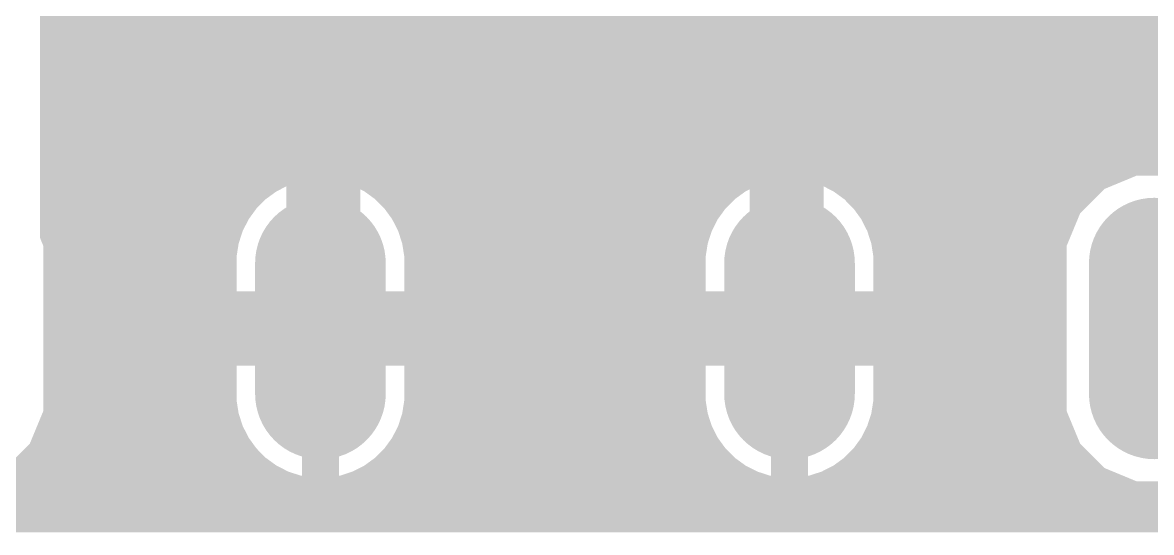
# Model space of a CAD drawing. Extents: x 1 to 53.3, y 1 to 25.6.
# Drawn here: x 13.66 to 29.13, y 1.02 to 8 of the extents above; entities that cross this region are included whole.
import ezdxf

# ---------------------------------------------------------------- set-up
doc = ezdxf.new("R2010")
doc.units = 0
doc.layers.add('16', color=174, linetype='CONTINUOUS')
doc.layers.add('17', color=94, linetype='CONTINUOUS')

# ---------------------------------------------------------------- blocks, each defined once
blk = doc.blocks.new('LONGP100')
at = {"const_width": 1}
blk.add_lwpolyline([(-0.5, 0), (0.5, 0)], dxfattribs=at)
at = {"const_width": 0.5}
for points in [[(-0.5, 0.25, 1), (-0.5, -0.25)], [(0.5, -0.25, 1), (0.5, 0.25)]]:
    blk.add_lwpolyline(points, format="xyb", dxfattribs=at)

msp = doc.modelspace()

# ---------------------------------------------------------------- linework, layer by layer
at = {"layer": '16'}
for points, const_width in [([(14.0208, 5.0812), (14.0208, 10.4227)], 0.254), ([(17.78, 3.81), (17.78, 10.16)], 1.016), ([(14.0208, 8.128), (31.5407, 8.128)], 0.254), ([(14.0208, 7.874), (31.8582, 7.874)], 0.254), ([(14.0208, 7.62), (32.1757, 7.62)], 0.254), ([(14.0208, 7.366), (32.4932, 7.366)], 0.254), ([(14.0208, 7.112), (32.8107, 7.112)], 0.254), ([(14.0208, 6.858), (33.1282, 6.858)], 0.254), ([(24.13, 3.81), (24.13, 6.35)], 1.016), ([(14.0208, 6.604), (33.4381, 6.604)], 0.254), ([(14.0208, 6.35), (33.9046, 6.35)], 0.254), ([(14.0208, 6.096), (39.3192, 6.096)], 0.254), ([(17.4411, 5.9503), (17.2501, 5.8882)], 0.254), ([(17.613, 5.9775), (17.4411, 5.9503)], 0.254), ([(17.613, 3.937), (17.613, 5.9775)], 0.254), ([(18.0389, 5.9503), (17.867, 5.9775)], 0.254), ([(17.867, 5.9775), (17.867, 3.937)], 0.254), ([(18.2299, 5.8882), (18.0389, 5.9503)], 0.254), ([(23.8711, 5.9503), (23.6801, 5.8882)], 0.254), ([(24.043, 5.9775), (23.8711, 5.9503)], 0.254), ([(24.043, 3.937), (24.043, 5.9775)], 0.254), ([(24.4689, 5.9503), (24.297, 5.9775)], 0.254), ([(24.297, 5.9775), (24.297, 3.937)], 0.254), ([(24.6599, 5.8882), (24.4689, 5.9503)], 0.254), ([(28.906, 6.0325), (28.4182, 5.8304)], 0.254), ([(29.434, 6.0325), (28.906, 6.0325)], 0.254), ([(14.0208, 5.842), (17.1594, 5.842)], 0.254), ([(17.071, 5.797), (16.9085, 5.6789)], 0.254), ([(17.2501, 5.8882), (17.071, 5.797)], 0.254), ([(17.613, 5.842), (17.867, 5.842)], 0.254), ([(18.409, 5.797), (18.2299, 5.8882)], 0.254), ([(18.3206, 5.842), (23.5894, 5.842)], 0.254), ([(18.5715, 5.6789), (18.409, 5.797)], 0.254), ([(23.501, 5.797), (23.3385, 5.6789)], 0.254), ([(23.6801, 5.8882), (23.501, 5.797)], 0.254), ([(24.043, 5.842), (24.297, 5.842)], 0.254), ([(24.839, 5.797), (24.6599, 5.8882)], 0.254), ([(24.7506, 5.842), (28.4461, 5.842)], 0.254), ([(25.0015, 5.6789), (24.839, 5.797)], 0.254), ([(28.4182, 5.8304), (28.0449, 5.4571)], 0.254), ([(16.9085, 5.6789), (16.7665, 5.5368)], 0.254), ([(18.7135, 5.5368), (18.5715, 5.6789)], 0.254), ([(23.3385, 5.6789), (23.1965, 5.5368)], 0.254), ([(25.1435, 5.5368), (25.0015, 5.6789)], 0.254), ([(14.0208, 5.588), (16.8176, 5.588)], 0.254), ([(16.7665, 5.5368), (16.6484, 5.3743)], 0.254), ([(17.613, 5.588), (17.867, 5.588)], 0.254), ([(18.6624, 5.588), (23.2476, 5.588)], 0.254), ([(18.8316, 5.3743), (18.7135, 5.5368)], 0.254), ([(23.1965, 5.5368), (23.0784, 5.3743)], 0.254), ([(24.043, 5.588), (24.297, 5.588)], 0.254), ([(25.0924, 5.588), (28.1758, 5.588)], 0.254), ([(25.2616, 5.3743), (25.1435, 5.5368)], 0.254), ([(28.0449, 5.4571), (27.8429, 4.9693)], 0.254), ([(14.0208, 5.334), (16.6278, 5.334)], 0.254), ([(16.6484, 5.3743), (16.5572, 5.1953)], 0.254), ([(17.613, 5.334), (17.867, 5.334)], 0.254), ([(18.9228, 5.1953), (18.8316, 5.3743)], 0.254), ([(18.8522, 5.334), (23.0578, 5.334)], 0.254), ([(23.0784, 5.3743), (22.9872, 5.1953)], 0.254), ([(24.043, 5.334), (24.297, 5.334)], 0.254), ([(25.3528, 5.1953), (25.2616, 5.3743)], 0.254), ([(25.2822, 5.334), (27.9939, 5.334)], 0.254), ([(16.5572, 5.1953), (16.4951, 5.0042)], 0.254), ([(18.9849, 5.0042), (18.9228, 5.1953)], 0.254), ([(22.9872, 5.1953), (22.9251, 5.0042)], 0.254), ([(25.4149, 5.0042), (25.3528, 5.1953)], 0.254), ([(14.0671, 4.9693), (14.0208, 5.0812)], 0.254), ([(14.0213, 5.08), (16.5197, 5.08)], 0.254), ([(16.4951, 5.0042), (16.4637, 4.8058)], 0.254), ([(17.613, 5.08), (17.867, 5.08)], 0.254), ([(18.9603, 5.08), (22.9497, 5.08)], 0.254), ([(19.0163, 4.8058), (18.9849, 5.0042)], 0.254), ([(22.9251, 5.0042), (22.8937, 4.8058)], 0.254), ([(24.043, 5.08), (24.297, 5.08)], 0.254), ([(25.3903, 5.08), (27.8887, 5.08)], 0.254), ([(25.4463, 4.8058), (25.4149, 5.0042)], 0.254), ([(14.0671, 2.6507), (14.0671, 4.9693)], 0.254), ([(14.0671, 4.826), (16.4669, 4.826)], 0.254), ([(17.613, 4.826), (17.867, 4.826)], 0.254), ([(19.0131, 4.826), (22.8969, 4.826)], 0.254), ([(24.043, 4.826), (24.297, 4.826)], 0.254), ([(25.4432, 4.826), (27.8429, 4.826)], 0.254), ([(27.8429, 4.9693), (27.8429, 2.6507)], 0.254), ([(16.4637, 4.8058), (16.4637, 3.937)], 0.254), ([(19.0163, 3.937), (19.0163, 4.8058)], 0.254), ([(22.8937, 4.8058), (22.8937, 3.937)], 0.254), ([(25.4463, 3.937), (25.4463, 4.8058)], 0.254), ([(14.0671, 4.572), (16.4637, 4.572)], 0.254), ([(17.613, 4.572), (17.867, 4.572)], 0.254), ([(19.0163, 4.572), (22.8937, 4.572)], 0.254), ([(24.043, 4.572), (24.297, 4.572)], 0.254), ([(25.4463, 4.572), (27.8429, 4.572)], 0.254), ([(35.6, 3.81), (29.17, 3.81)], 1.778), ([(14.0671, 4.318), (16.4637, 4.318)], 0.254), ([(17.613, 4.318), (17.867, 4.318)], 0.254), ([(19.0163, 4.318), (22.8937, 4.318)], 0.254), ([(24.043, 4.318), (24.297, 4.318)], 0.254), ([(25.4463, 4.318), (27.8429, 4.318)], 0.254), ([(14.0671, 4.064), (16.4637, 4.064)], 0.254), ([(17.78, 3.81), (16.51, 3.81)], 1.016), ([(17.78, 3.81), (24.13, 3.81)], 1.016), ([(17.78, 3.81), (17.78, 2.54)], 1.016), ([(17.613, 4.064), (17.867, 4.064)], 0.254), ([(19.0163, 4.064), (22.8937, 4.064)], 0.254), ([(25.4, 3.81), (24.13, 3.81)], 1.016), ([(24.13, 3.81), (24.13, 2.54)], 1.016), ([(24.043, 4.064), (24.297, 4.064)], 0.254), ([(25.4463, 4.064), (27.8429, 4.064)], 0.254), ([(16.4637, 3.937), (17.613, 3.937)], 0.254), ([(17.867, 3.937), (17.613, 3.937)], 0.254), ([(17.613, 3.937), (17.613, 3.683)], 0.254), ([(17.867, 3.683), (17.867, 3.937)], 0.254), ([(17.867, 3.937), (19.0163, 3.937)], 0.254), ([(22.8937, 3.937), (24.043, 3.937)], 0.254), ([(24.297, 3.937), (24.043, 3.937)], 0.254), ([(24.043, 3.937), (24.043, 3.683)], 0.254), ([(24.297, 3.683), (24.297, 3.937)], 0.254), ([(24.297, 3.937), (25.4463, 3.937)], 0.254), ([(14.0671, 3.81), (17.613, 3.81)], 0.254), ([(17.867, 3.81), (24.043, 3.81)], 0.254), ([(24.297, 3.81), (27.8429, 3.81)], 0.254), ([(17.613, 3.683), (16.4637, 3.683)], 0.254), ([(16.4637, 3.683), (16.4637, 2.8142)], 0.254), ([(17.613, 1.6425), (17.613, 3.683)], 0.254), ([(17.613, 3.683), (17.867, 3.683)], 0.254), ([(17.867, 3.683), (17.867, 1.6425)], 0.254), ([(19.0163, 3.683), (17.867, 3.683)], 0.254), ([(19.0163, 2.8142), (19.0163, 3.683)], 0.254), ([(24.043, 3.683), (22.8937, 3.683)], 0.254), ([(22.8937, 3.683), (22.8937, 2.8142)], 0.254), ([(24.043, 1.6425), (24.043, 3.683)], 0.254), ([(24.043, 3.683), (24.297, 3.683)], 0.254), ([(24.297, 3.683), (24.297, 1.6425)], 0.254), ([(25.4463, 3.683), (24.297, 3.683)], 0.254), ([(25.4463, 2.8142), (25.4463, 3.683)], 0.254), ([(14.0671, 3.556), (16.4637, 3.556)], 0.254), ([(17.613, 3.556), (17.867, 3.556)], 0.254), ([(19.0163, 3.556), (22.8937, 3.556)], 0.254), ([(24.043, 3.556), (24.297, 3.556)], 0.254), ([(25.4463, 3.556), (27.8429, 3.556)], 0.254), ([(14.0671, 3.302), (16.4637, 3.302)], 0.254), ([(17.613, 3.302), (17.867, 3.302)], 0.254), ([(19.0163, 3.302), (22.8937, 3.302)], 0.254), ([(24.043, 3.302), (24.297, 3.302)], 0.254), ([(25.4463, 3.302), (27.8429, 3.302)], 0.254), ([(14.0671, 3.048), (16.4637, 3.048)], 0.254), ([(17.613, 3.048), (17.867, 3.048)], 0.254), ([(19.0163, 3.048), (22.8937, 3.048)], 0.254), ([(24.043, 3.048), (24.297, 3.048)], 0.254), ([(25.4463, 3.048), (27.8429, 3.048)], 0.254), ([(16.4637, 2.8142), (16.4951, 2.6158)], 0.254), ([(18.9849, 2.6158), (19.0163, 2.8142)], 0.254), ([(22.8937, 2.8142), (22.9251, 2.6158)], 0.254), ([(25.4149, 2.6158), (25.4463, 2.8142)], 0.254), ([(14.0671, 2.794), (16.4668, 2.794)], 0.254), ([(17.613, 2.794), (17.867, 2.794)], 0.254), ([(19.0131, 2.794), (22.8968, 2.794)], 0.254), ([(24.043, 2.794), (24.297, 2.794)], 0.254), ([(25.4431, 2.794), (27.8429, 2.794)], 0.254), ([(13.8651, 2.1629), (14.0671, 2.6507)], 0.254), ([(14.0213, 2.54), (16.5197, 2.54)], 0.254), ([(16.4951, 2.6158), (16.5572, 2.4247)], 0.254), ([(17.613, 2.54), (17.867, 2.54)], 0.254), ([(18.9228, 2.4247), (18.9849, 2.6158)], 0.254), ([(18.9603, 2.54), (22.9497, 2.54)], 0.254), ([(22.9251, 2.6158), (22.9872, 2.4247)], 0.254), ([(24.043, 2.54), (24.297, 2.54)], 0.254), ([(25.3528, 2.4247), (25.4149, 2.6158)], 0.254), ([(25.3903, 2.54), (27.8887, 2.54)], 0.254), ([(27.8429, 2.6507), (28.0449, 2.1629)], 0.254), ([(16.5572, 2.4247), (16.6484, 2.2457)], 0.254), ([(18.8316, 2.2457), (18.9228, 2.4247)], 0.254), ([(22.9872, 2.4247), (23.0784, 2.2457)], 0.254), ([(25.2616, 2.2457), (25.3528, 2.4247)], 0.254), ([(13.9161, 2.286), (16.6278, 2.286)], 0.254), ([(16.6484, 2.2457), (16.7665, 2.0832)], 0.254), ([(17.613, 2.286), (17.867, 2.286)], 0.254), ([(18.7135, 2.0832), (18.8316, 2.2457)], 0.254), ([(18.8522, 2.286), (23.0578, 2.286)], 0.254), ([(23.0784, 2.2457), (23.1965, 2.0832)], 0.254), ([(24.043, 2.286), (24.297, 2.286)], 0.254), ([(25.1435, 2.0832), (25.2616, 2.2457)], 0.254), ([(25.2822, 2.286), (27.9939, 2.286)], 0.254), ([(13.4918, 1.7895), (13.8651, 2.1629)], 0.254), ([(16.7665, 2.0832), (16.9085, 1.9411)], 0.254), ([(18.5715, 1.9411), (18.7135, 2.0832)], 0.254), ([(23.1965, 2.0832), (23.3385, 1.9411)], 0.254), ([(25.0015, 1.9411), (25.1435, 2.0832)], 0.254), ([(28.0449, 2.1629), (28.4182, 1.7895)], 0.254), ([(13.7342, 2.032), (16.8176, 2.032)], 0.254), ([(16.9085, 1.9411), (17.071, 1.823)], 0.254), ([(17.613, 2.032), (17.867, 2.032)], 0.254), ([(18.409, 1.823), (18.5715, 1.9411)], 0.254), ([(18.6624, 2.032), (23.2476, 2.032)], 0.254), ([(23.3385, 1.9411), (23.501, 1.823)], 0.254), ([(24.043, 2.032), (24.297, 2.032)], 0.254), ([(24.839, 1.823), (25.0015, 1.9411)], 0.254), ([(25.0924, 2.032), (28.1758, 2.032)], 0.254), ([(13.4639, 1.778), (17.1594, 1.778)], 0.254), ([(17.071, 1.823), (17.2501, 1.7318)], 0.254), ([(17.2501, 1.7318), (17.4411, 1.6697)], 0.254), ([(17.613, 1.778), (17.867, 1.778)], 0.254), ([(18.0389, 1.6697), (18.2299, 1.7318)], 0.254), ([(18.2299, 1.7318), (18.409, 1.823)], 0.254), ([(18.3206, 1.778), (23.5894, 1.778)], 0.254), ([(23.501, 1.823), (23.6801, 1.7318)], 0.254), ([(23.6801, 1.7318), (23.8711, 1.6697)], 0.254), ([(24.043, 1.778), (24.297, 1.778)], 0.254), ([(24.4689, 1.6697), (24.6599, 1.7318)], 0.254), ([(24.6599, 1.7318), (24.839, 1.823)], 0.254), ([(24.7506, 1.778), (28.4461, 1.778)], 0.254), ([(28.4182, 1.7895), (28.906, 1.5875)], 0.254), ([(17.4411, 1.6697), (17.613, 1.6425)], 0.254), ([(17.867, 1.6425), (18.0389, 1.6697)], 0.254), ([(23.8711, 1.6697), (24.043, 1.6425)], 0.254), ([(24.297, 1.6425), (24.4689, 1.6697)], 0.254), ([(28.906, 1.5875), (29.434, 1.5875)], 0.254), ([(7.7778, 1.524), (46.8322, 1.524)], 0.254), ([(7.3826, 1.27), (47.2274, 1.27)], 0.254), ([(47.4251, 1.143), (7.1849, 1.143)], 0.254)]:
    msp.add_lwpolyline(points, dxfattribs=dict(at, const_width=const_width))
for points, const_width in [([(14.0208, 8.1915, 1), (14.0208, 8.0645)], 0.127), ([(14.0208, 7.9375, 1), (14.0208, 7.8105)], 0.127), ([(14.0208, 7.6835, 1), (14.0208, 7.5565)], 0.127), ([(14.0208, 7.4295, 1), (14.0208, 7.3025)], 0.127), ([(14.0208, 7.1755, 1), (14.0208, 7.0485)], 0.127), ([(14.0208, 6.9215, 1), (14.0208, 6.7945)], 0.127), ([(24.384, 6.35, 1), (23.876, 6.35)], 0.508), ([(14.0208, 6.6675, 1), (14.0208, 6.5405)], 0.127), ([(14.0208, 6.4135, 1), (14.0208, 6.2865)], 0.127), ([(14.0208, 6.1595, 1), (14.0208, 6.0325)], 0.127), ([(17.4312, 6.013, 1), (17.4511, 5.8876)], 0.127), ([(17.4607, 5.8899, 1), (17.4215, 6.0107)], 0.127), ([(17.6765, 5.9775, 1), (17.5495, 5.9775)], 0.127), ([(17.6229, 5.9148, 1), (17.6031, 6.0402)], 0.127), ([(17.8769, 6.0402, 1), (17.8571, 5.9148)], 0.127), ([(17.9305, 5.9775, 1), (17.8035, 5.9775)], 0.127), ([(18.0585, 6.0107, 1), (18.0193, 5.8899)], 0.127), ([(18.0289, 5.8876, 1), (18.0488, 6.013)], 0.127), ([(23.8612, 6.013, 1), (23.8811, 5.8876)], 0.127), ([(23.8907, 5.8899, 1), (23.8515, 6.0107)], 0.127), ([(24.1065, 5.9775, 1), (23.9795, 5.9775)], 0.127), ([(24.0529, 5.9148, 1), (24.0331, 6.0402)], 0.127), ([(24.3069, 6.0402, 1), (24.2871, 5.9148)], 0.127), ([(24.3605, 5.9775, 1), (24.2335, 5.9775)], 0.127), ([(24.4885, 6.0107, 1), (24.4493, 5.8899)], 0.127), ([(24.4589, 5.8876, 1), (24.4788, 6.013)], 0.127), ([(28.906, 6.096, 1), (28.906, 5.969)], 0.127), ([(28.9303, 5.9738, 1), (28.8817, 6.0912)], 0.127), ([(14.0208, 5.9055, 1), (14.0208, 5.7785)], 0.127), ([(17.0422, 5.8536, 1), (17.0999, 5.7404)], 0.127), ([(17.1084, 5.7456, 1), (17.0337, 5.8484)], 0.127), ([(17.1594, 5.7785, 1), (17.1594, 5.9055)], 0.127), ([(17.2304, 5.9486, 1), (17.2697, 5.8278)], 0.127), ([(17.2789, 5.8316, 1), (17.2212, 5.9448)], 0.127), ([(17.613, 5.9055, 1), (17.613, 5.7785)], 0.127), ([(17.867, 5.7785, 1), (17.867, 5.9055)], 0.127), ([(18.2588, 5.9448, 1), (18.2011, 5.8316)], 0.127), ([(18.2103, 5.8278, 1), (18.2496, 5.9486)], 0.127), ([(18.3206, 5.9055, 1), (18.3206, 5.7785)], 0.127), ([(18.4463, 5.8484, 1), (18.3716, 5.7456)], 0.127), ([(18.3801, 5.7404, 1), (18.4378, 5.8536)], 0.127), ([(23.4722, 5.8536, 1), (23.5299, 5.7404)], 0.127), ([(23.5384, 5.7456, 1), (23.4637, 5.8484)], 0.127), ([(23.5894, 5.7785, 1), (23.5894, 5.9055)], 0.127), ([(23.6604, 5.9486, 1), (23.6997, 5.8278)], 0.127), ([(23.7089, 5.8316, 1), (23.6512, 5.9448)], 0.127), ([(24.043, 5.9055, 1), (24.043, 5.7785)], 0.127), ([(24.297, 5.7785, 1), (24.297, 5.9055)], 0.127), ([(24.6888, 5.9448, 1), (24.6311, 5.8316)], 0.127), ([(24.6403, 5.8278, 1), (24.6796, 5.9486)], 0.127), ([(24.7506, 5.9055, 1), (24.7506, 5.7785)], 0.127), ([(24.8763, 5.8484, 1), (24.8016, 5.7456)], 0.127), ([(24.8101, 5.7404, 1), (24.8678, 5.8536)], 0.127), ([(28.3939, 5.8891, 1), (28.4425, 5.7718)], 0.127), ([(28.4631, 5.7855, 1), (28.3733, 5.8754)], 0.127), ([(28.4461, 5.7785, 1), (28.4461, 5.9055)], 0.127), ([(16.8712, 5.7303, 1), (16.9458, 5.6275)], 0.127), ([(16.9534, 5.634, 1), (16.8636, 5.7238)], 0.127), ([(18.6164, 5.7238, 1), (18.5266, 5.634)], 0.127), ([(18.5342, 5.6275, 1), (18.6088, 5.7303)], 0.127), ([(23.3012, 5.7303, 1), (23.3758, 5.6275)], 0.127), ([(23.3834, 5.634, 1), (23.2936, 5.7238)], 0.127), ([(25.0464, 5.7238, 1), (24.9566, 5.634)], 0.127), ([(24.9642, 5.6275, 1), (25.0388, 5.7303)], 0.127), ([(14.0208, 5.6515, 1), (14.0208, 5.5245)], 0.127), ([(16.7216, 5.5817, 1), (16.8114, 5.4919)], 0.127), ([(16.8178, 5.4995, 1), (16.7151, 5.5742)], 0.127), ([(16.8176, 5.5245, 1), (16.8176, 5.6515)], 0.127), ([(17.613, 5.6515, 1), (17.613, 5.5245)], 0.127), ([(17.867, 5.5245, 1), (17.867, 5.6515)], 0.127), ([(18.6624, 5.6515, 1), (18.6624, 5.5245)], 0.127), ([(18.7649, 5.5742, 1), (18.6622, 5.4995)], 0.127), ([(18.6686, 5.4919, 1), (18.7584, 5.5817)], 0.127), ([(23.1516, 5.5817, 1), (23.2414, 5.4919)], 0.127), ([(23.2478, 5.4995, 1), (23.1451, 5.5742)], 0.127), ([(23.2476, 5.5245, 1), (23.2476, 5.6515)], 0.127), ([(24.043, 5.6515, 1), (24.043, 5.5245)], 0.127), ([(24.297, 5.5245, 1), (24.297, 5.6515)], 0.127), ([(25.0924, 5.6515, 1), (25.0924, 5.5245)], 0.127), ([(25.1949, 5.5742, 1), (25.0922, 5.4995)], 0.127), ([(25.0986, 5.4919, 1), (25.1884, 5.5817)], 0.127), ([(28.1036, 5.4328, 1), (27.9862, 5.4814)], 0.127), ([(28.1758, 5.5245, 1), (28.1758, 5.6515)], 0.127), ([(14.0208, 5.3975, 1), (14.0208, 5.2705)], 0.127), ([(16.597, 5.4116, 1), (16.6997, 5.337)], 0.127), ([(16.7049, 5.3455, 1), (16.5918, 5.4031)], 0.127), ([(16.6278, 5.2705, 1), (16.6278, 5.3975)], 0.127), ([(17.613, 5.3975, 1), (17.613, 5.2705)], 0.127), ([(17.867, 5.2705, 1), (17.867, 5.3975)], 0.127), ([(18.8882, 5.4031, 1), (18.7751, 5.3455)], 0.127), ([(18.7803, 5.337, 1), (18.883, 5.4116)], 0.127), ([(18.8522, 5.3975, 1), (18.8522, 5.2705)], 0.127), ([(23.027, 5.4116, 1), (23.1297, 5.337)], 0.127), ([(23.1349, 5.3455, 1), (23.0218, 5.4031)], 0.127), ([(23.0578, 5.2705, 1), (23.0578, 5.3975)], 0.127), ([(24.043, 5.3975, 1), (24.043, 5.2705)], 0.127), ([(24.297, 5.2705, 1), (24.297, 5.3975)], 0.127), ([(25.3182, 5.4031, 1), (25.2051, 5.3455)], 0.127), ([(25.2103, 5.337, 1), (25.313, 5.4116)], 0.127), ([(25.2822, 5.3975, 1), (25.2822, 5.2705)], 0.127), ([(28, 5.502, 1), (28.0898, 5.4122)], 0.127), ([(27.9939, 5.2705, 1), (27.9939, 5.3975)], 0.127), ([(16.5006, 5.2241, 1), (16.6137, 5.1665)], 0.127), ([(16.6176, 5.1757, 1), (16.4968, 5.2149)], 0.127), ([(18.9832, 5.2149, 1), (18.8624, 5.1757)], 0.127), ([(18.8663, 5.1665, 1), (18.9794, 5.2241)], 0.127), ([(22.9306, 5.2241, 1), (23.0437, 5.1665)], 0.127), ([(23.0476, 5.1757, 1), (22.9268, 5.2149)], 0.127), ([(25.4132, 5.2149, 1), (25.2924, 5.1757)], 0.127), ([(25.2963, 5.1665, 1), (25.4094, 5.2241)], 0.127), ([(14.0795, 5.1055, 1), (13.9621, 5.0569)], 0.127), ([(13.9573, 5.0812, 1), (14.0843, 5.0812)], 0.127), ([(14.0213, 5.1435, 1), (14.0213, 5.0165)], 0.127), ([(16.5578, 4.9943, 1), (16.4324, 5.0142)], 0.127), ([(16.5197, 5.0165, 1), (16.5197, 5.1435)], 0.127), ([(17.613, 5.1435, 1), (17.613, 5.0165)], 0.127), ([(17.867, 5.0165, 1), (17.867, 5.1435)], 0.127), ([(18.9603, 5.1435, 1), (18.9603, 5.0165)], 0.127), ([(19.0476, 5.0142, 1), (18.9222, 4.9943)], 0.127), ([(22.9878, 4.9943, 1), (22.8624, 5.0142)], 0.127), ([(22.9497, 5.0165, 1), (22.9497, 5.1435)], 0.127), ([(24.043, 5.1435, 1), (24.043, 5.0165)], 0.127), ([(24.297, 5.0165, 1), (24.297, 5.1435)], 0.127), ([(25.3903, 5.1435, 1), (25.3903, 5.0165)], 0.127), ([(25.4776, 5.0142, 1), (25.3522, 4.9943)], 0.127), ([(27.8887, 5.0165, 1), (27.8887, 5.1435)], 0.127), ([(14.1306, 4.9693, 1), (14.0036, 4.9693)], 0.127), ([(14.0671, 4.8895, 1), (14.0671, 4.7625)], 0.127), ([(14.0085, 4.945, 1), (14.1258, 4.9936)], 0.127), ([(16.4347, 5.0239, 1), (16.5555, 4.9846)], 0.127), ([(16.4669, 4.7625, 1), (16.4669, 4.8895)], 0.127), ([(17.613, 4.8895, 1), (17.613, 4.7625)], 0.127), ([(17.867, 4.7625, 1), (17.867, 4.8895)], 0.127), ([(18.9245, 4.9846, 1), (19.0453, 5.0239)], 0.127), ([(19.0131, 4.8895, 1), (19.0131, 4.7625)], 0.127), ([(22.8647, 5.0239, 1), (22.9855, 4.9846)], 0.127), ([(22.8969, 4.7625, 1), (22.8969, 4.8895)], 0.127), ([(24.043, 4.8895, 1), (24.043, 4.7625)], 0.127), ([(24.297, 4.7625, 1), (24.297, 4.8895)], 0.127), ([(25.3545, 4.9846, 1), (25.4753, 5.0239)], 0.127), ([(25.4432, 4.8895, 1), (25.4432, 4.7625)], 0.127), ([(27.9064, 4.9693, 1), (27.7794, 4.9693)], 0.127), ([(27.7842, 4.9936, 1), (27.9015, 4.945)], 0.127), ([(27.8429, 4.7625, 1), (27.8429, 4.8895)], 0.127), ([(16.4009, 4.8157, 1), (16.5264, 4.7959)], 0.127), ([(16.5272, 4.8058, 1), (16.4002, 4.8058)], 0.127), ([(19.0798, 4.8058, 1), (18.9528, 4.8058)], 0.127), ([(18.9536, 4.7959, 1), (19.0791, 4.8157)], 0.127), ([(22.9572, 4.8058, 1), (22.8301, 4.8058)], 0.127), ([(22.8309, 4.8157, 1), (22.9564, 4.7959)], 0.127), ([(25.5098, 4.8058, 1), (25.3828, 4.8058)], 0.127), ([(25.3836, 4.7959, 1), (25.5091, 4.8157)], 0.127), ([(14.0671, 4.6355, 1), (14.0671, 4.5085)], 0.127), ([(16.4637, 4.5085, 1), (16.4637, 4.6355)], 0.127), ([(17.613, 4.6355, 1), (17.613, 4.5085)], 0.127), ([(17.867, 4.5085, 1), (17.867, 4.6355)], 0.127), ([(19.0163, 4.6355, 1), (19.0163, 4.5085)], 0.127), ([(22.8937, 4.5085, 1), (22.8937, 4.6355)], 0.127), ([(24.043, 4.6355, 1), (24.043, 4.5085)], 0.127), ([(24.297, 4.5085, 1), (24.297, 4.6355)], 0.127), ([(25.4463, 4.6355, 1), (25.4463, 4.5085)], 0.127), ([(27.8429, 4.5085, 1), (27.8429, 4.6355)], 0.127), ([(29.17, 4.2545, 1), (29.17, 3.3655)], 0.889), ([(14.0671, 4.3815, 1), (14.0671, 4.2545)], 0.127), ([(16.4637, 4.2545, 1), (16.4637, 4.3815)], 0.127), ([(17.613, 4.3815, 1), (17.613, 4.2545)], 0.127), ([(17.867, 4.2545, 1), (17.867, 4.3815)], 0.127), ([(19.0163, 4.3815, 1), (19.0163, 4.2545)], 0.127), ([(22.8937, 4.2545, 1), (22.8937, 4.3815)], 0.127), ([(24.043, 4.3815, 1), (24.043, 4.2545)], 0.127), ([(24.297, 4.2545, 1), (24.297, 4.3815)], 0.127), ([(25.4463, 4.3815, 1), (25.4463, 4.2545)], 0.127), ([(27.8429, 4.2545, 1), (27.8429, 4.3815)], 0.127), ([(14.0671, 4.1275, 1), (14.0671, 4.0005)], 0.127), ([(16.51, 4.064, 1), (16.51, 3.556)], 0.508), ([(16.4637, 4.0005, 1), (16.4637, 4.1275)], 0.127), ([(17.78, 4.064, 1), (17.78, 3.556)], 0.508), ([(18.034, 3.81, 1), (17.526, 3.81)], 0.508), ([(17.613, 4.1275, 1), (17.613, 4.0005)], 0.127), ([(17.78, 3.556, 1), (17.78, 4.064)], 0.508), ([(17.867, 4.0005, 1), (17.867, 4.1275)], 0.127), ([(19.0163, 4.1275, 1), (19.0163, 4.0005)], 0.127), ([(22.8937, 4.0005, 1), (22.8937, 4.1275)], 0.127), ([(24.13, 4.064, 1), (24.13, 3.556)], 0.508), ([(24.384, 3.81, 1), (23.876, 3.81)], 0.508), ([(24.13, 3.556, 1), (24.13, 4.064)], 0.508), ([(24.043, 4.1275, 1), (24.043, 4.0005)], 0.127), ([(24.297, 4.0005, 1), (24.297, 4.1275)], 0.127), ([(25.4, 3.556, 1), (25.4, 4.064)], 0.508), ([(25.4463, 4.1275, 1), (25.4463, 4.0005)], 0.127), ([(27.8429, 4.0005, 1), (27.8429, 4.1275)], 0.127), ([(16.4637, 4.0005, 1), (16.4637, 3.8735)], 0.127), ([(17.526, 3.81, 1), (18.034, 3.81)], 0.508), ([(17.613, 4.0005, 1), (17.613, 3.8735)], 0.127), ([(17.6765, 3.937, 1), (17.5495, 3.937)], 0.127), ([(17.613, 3.8735, 1), (17.613, 4.0005)], 0.127), ([(17.9305, 3.937, 1), (17.8035, 3.937)], 0.127), ([(17.867, 4.0005, 1), (17.867, 3.8735)], 0.127), ([(17.867, 3.8735, 1), (17.867, 4.0005)], 0.127), ([(19.0163, 3.8735, 1), (19.0163, 4.0005)], 0.127), ([(22.8937, 4.0005, 1), (22.8937, 3.8735)], 0.127), ([(23.876, 3.81, 1), (24.384, 3.81)], 0.508), ([(24.043, 4.0005, 1), (24.043, 3.8735)], 0.127), ([(24.1065, 3.937, 1), (23.9795, 3.937)], 0.127), ([(24.043, 3.8735, 1), (24.043, 4.0005)], 0.127), ([(24.3605, 3.937, 1), (24.2335, 3.937)], 0.127), ([(24.297, 4.0005, 1), (24.297, 3.8735)], 0.127), ([(24.297, 3.8735, 1), (24.297, 4.0005)], 0.127), ([(25.4463, 3.8735, 1), (25.4463, 4.0005)], 0.127), ([(14.0671, 3.8735, 1), (14.0671, 3.7465)], 0.127), ([(16.4002, 3.937, 1), (16.5272, 3.937)], 0.127), ([(17.5495, 3.937, 1), (17.6765, 3.937)], 0.127), ([(17.613, 3.7465, 1), (17.613, 3.8735)], 0.127), ([(17.8035, 3.937, 1), (17.9305, 3.937)], 0.127), ([(17.867, 3.8735, 1), (17.867, 3.7465)], 0.127), ([(18.9528, 3.937, 1), (19.0798, 3.937)], 0.127), ([(22.8301, 3.937, 1), (22.9572, 3.937)], 0.127), ([(23.9795, 3.937, 1), (24.1065, 3.937)], 0.127), ([(24.043, 3.7465, 1), (24.043, 3.8735)], 0.127), ([(24.2335, 3.937, 1), (24.3605, 3.937)], 0.127), ([(24.297, 3.8735, 1), (24.297, 3.7465)], 0.127), ([(25.3828, 3.937, 1), (25.5098, 3.937)], 0.127), ([(27.8429, 3.7465, 1), (27.8429, 3.8735)], 0.127), ([(16.4637, 3.7465, 1), (16.4637, 3.6195)], 0.127), ([(16.5272, 3.683, 1), (16.4002, 3.683)], 0.127), ([(17.6765, 3.683, 1), (17.5495, 3.683)], 0.127), ([(17.613, 3.7465, 1), (17.613, 3.6195)], 0.127), ([(17.5495, 3.683, 1), (17.6765, 3.683)], 0.127), ([(17.613, 3.6195, 1), (17.613, 3.7465)], 0.127), ([(17.9305, 3.683, 1), (17.8035, 3.683)], 0.127), ([(17.867, 3.7465, 1), (17.867, 3.6195)], 0.127), ([(17.8035, 3.683, 1), (17.9305, 3.683)], 0.127), ([(17.867, 3.6195, 1), (17.867, 3.7465)], 0.127), ([(19.0798, 3.683, 1), (18.9528, 3.683)], 0.127), ([(19.0163, 3.6195, 1), (19.0163, 3.7465)], 0.127), ([(22.9572, 3.683, 1), (22.8301, 3.683)], 0.127), ([(22.8937, 3.7465, 1), (22.8937, 3.6195)], 0.127), ([(24.1065, 3.683, 1), (23.9795, 3.683)], 0.127), ([(24.043, 3.7465, 1), (24.043, 3.6195)], 0.127), ([(23.9795, 3.683, 1), (24.1065, 3.683)], 0.127), ([(24.043, 3.6195, 1), (24.043, 3.7465)], 0.127), ([(24.3605, 3.683, 1), (24.2335, 3.683)], 0.127), ([(24.297, 3.7465, 1), (24.297, 3.6195)], 0.127), ([(24.2335, 3.683, 1), (24.3605, 3.683)], 0.127), ([(24.297, 3.6195, 1), (24.297, 3.7465)], 0.127), ([(25.5098, 3.683, 1), (25.3828, 3.683)], 0.127), ([(25.4463, 3.6195, 1), (25.4463, 3.7465)], 0.127), ([(14.0671, 3.6195, 1), (14.0671, 3.4925)], 0.127), ([(16.4637, 3.4925, 1), (16.4637, 3.6195)], 0.127), ([(17.613, 3.6195, 1), (17.613, 3.4925)], 0.127), ([(17.867, 3.4925, 1), (17.867, 3.6195)], 0.127), ([(19.0163, 3.6195, 1), (19.0163, 3.4925)], 0.127), ([(22.8937, 3.4925, 1), (22.8937, 3.6195)], 0.127), ([(24.043, 3.6195, 1), (24.043, 3.4925)], 0.127), ([(24.297, 3.4925, 1), (24.297, 3.6195)], 0.127), ([(25.4463, 3.6195, 1), (25.4463, 3.4925)], 0.127), ([(27.8429, 3.4925, 1), (27.8429, 3.6195)], 0.127), ([(14.0671, 3.3655, 1), (14.0671, 3.2385)], 0.127), ([(16.4637, 3.2385, 1), (16.4637, 3.3655)], 0.127), ([(17.613, 3.3655, 1), (17.613, 3.2385)], 0.127), ([(17.867, 3.2385, 1), (17.867, 3.3655)], 0.127), ([(19.0163, 3.3655, 1), (19.0163, 3.2385)], 0.127), ([(22.8937, 3.2385, 1), (22.8937, 3.3655)], 0.127), ([(24.043, 3.3655, 1), (24.043, 3.2385)], 0.127), ([(24.297, 3.2385, 1), (24.297, 3.3655)], 0.127), ([(25.4463, 3.3655, 1), (25.4463, 3.2385)], 0.127), ([(27.8429, 3.2385, 1), (27.8429, 3.3655)], 0.127), ([(14.0671, 3.1115, 1), (14.0671, 2.9845)], 0.127), ([(16.4637, 2.9845, 1), (16.4637, 3.1115)], 0.127), ([(17.613, 3.1115, 1), (17.613, 2.9845)], 0.127), ([(17.867, 2.9845, 1), (17.867, 3.1115)], 0.127), ([(19.0163, 3.1115, 1), (19.0163, 2.9845)], 0.127), ([(22.8937, 2.9845, 1), (22.8937, 3.1115)], 0.127), ([(24.043, 3.1115, 1), (24.043, 2.9845)], 0.127), ([(24.297, 2.9845, 1), (24.297, 3.1115)], 0.127), ([(25.4463, 3.1115, 1), (25.4463, 2.9845)], 0.127), ([(27.8429, 2.9845, 1), (27.8429, 3.1115)], 0.127), ([(16.5264, 2.8241, 1), (16.4009, 2.8043)], 0.127), ([(19.0791, 2.8043, 1), (18.9536, 2.8241)], 0.127), ([(22.9564, 2.8241, 1), (22.8309, 2.8043)], 0.127), ([(25.5091, 2.8043, 1), (25.3836, 2.8241)], 0.127), ([(14.0671, 2.8575, 1), (14.0671, 2.7305)], 0.127), ([(16.4002, 2.8142, 1), (16.5272, 2.8142)], 0.127), ([(16.4668, 2.7305, 1), (16.4668, 2.8575)], 0.127), ([(17.526, 2.54, 1), (18.034, 2.54)], 0.508), ([(17.613, 2.8575, 1), (17.613, 2.7305)], 0.127), ([(17.867, 2.7305, 1), (17.867, 2.8575)], 0.127), ([(19.0131, 2.8575, 1), (19.0131, 2.7305)], 0.127), ([(18.9528, 2.8142, 1), (19.0798, 2.8142)], 0.127), ([(22.8301, 2.8142, 1), (22.9572, 2.8142)], 0.127), ([(22.8968, 2.7305, 1), (22.8968, 2.8575)], 0.127), ([(23.876, 2.54, 1), (24.384, 2.54)], 0.508), ([(24.043, 2.8575, 1), (24.043, 2.7305)], 0.127), ([(24.297, 2.7305, 1), (24.297, 2.8575)], 0.127), ([(25.4431, 2.8575, 1), (25.4431, 2.7305)], 0.127), ([(25.3828, 2.8142, 1), (25.5098, 2.8142)], 0.127), ([(27.8429, 2.7305, 1), (27.8429, 2.8575)], 0.127), ([(14.0213, 2.6035, 1), (14.0213, 2.4765)], 0.127), ([(14.0036, 2.6507, 1), (14.1306, 2.6507)], 0.127), ([(14.1258, 2.6264, 1), (14.0085, 2.675)], 0.127), ([(16.5555, 2.6354, 1), (16.4347, 2.5961)], 0.127), ([(16.4324, 2.6058, 1), (16.5578, 2.6257)], 0.127), ([(16.5197, 2.4765, 1), (16.5197, 2.6035)], 0.127), ([(17.613, 2.6035, 1), (17.613, 2.4765)], 0.127), ([(17.867, 2.4765, 1), (17.867, 2.6035)], 0.127), ([(18.9603, 2.6035, 1), (18.9603, 2.4765)], 0.127), ([(18.9222, 2.6257, 1), (19.0476, 2.6058)], 0.127), ([(19.0453, 2.5961, 1), (18.9245, 2.6354)], 0.127), ([(22.9855, 2.6354, 1), (22.8647, 2.5961)], 0.127), ([(22.8624, 2.6058, 1), (22.9878, 2.6257)], 0.127), ([(22.9497, 2.4765, 1), (22.9497, 2.6035)], 0.127), ([(24.043, 2.6035, 1), (24.043, 2.4765)], 0.127), ([(24.297, 2.4765, 1), (24.297, 2.6035)], 0.127), ([(25.3903, 2.6035, 1), (25.3903, 2.4765)], 0.127), ([(25.3522, 2.6257, 1), (25.4776, 2.6058)], 0.127), ([(25.4753, 2.5961, 1), (25.3545, 2.6354)], 0.127), ([(27.9015, 2.675, 1), (27.7842, 2.6264)], 0.127), ([(27.7794, 2.6507, 1), (27.9064, 2.6507)], 0.127), ([(27.8887, 2.4765, 1), (27.8887, 2.6035)], 0.127), ([(16.6137, 2.4535, 1), (16.5006, 2.3959)], 0.127), ([(16.4968, 2.4051, 1), (16.6176, 2.4443)], 0.127), ([(18.8624, 2.4443, 1), (18.9832, 2.4051)], 0.127), ([(18.9794, 2.3959, 1), (18.8663, 2.4535)], 0.127), ([(23.0437, 2.4535, 1), (22.9306, 2.3959)], 0.127), ([(22.9268, 2.4051, 1), (23.0476, 2.4443)], 0.127), ([(25.2924, 2.4443, 1), (25.4132, 2.4051)], 0.127), ([(25.4094, 2.3959, 1), (25.2963, 2.4535)], 0.127), ([(13.9161, 2.3495, 1), (13.9161, 2.2225)], 0.127), ([(16.6997, 2.283, 1), (16.597, 2.2084)], 0.127), ([(16.5918, 2.2169, 1), (16.7049, 2.2745)], 0.127), ([(16.6278, 2.2225, 1), (16.6278, 2.3495)], 0.127), ([(17.613, 2.3495, 1), (17.613, 2.2225)], 0.127), ([(17.867, 2.2225, 1), (17.867, 2.3495)], 0.127), ([(18.7751, 2.2745, 1), (18.8882, 2.2169)], 0.127), ([(18.883, 2.2084, 1), (18.7803, 2.283)], 0.127), ([(18.8522, 2.3495, 1), (18.8522, 2.2225)], 0.127), ([(23.1297, 2.283, 1), (23.027, 2.2084)], 0.127), ([(23.0218, 2.2169, 1), (23.1349, 2.2745)], 0.127), ([(23.0578, 2.2225, 1), (23.0578, 2.3495)], 0.127), ([(24.043, 2.3495, 1), (24.043, 2.2225)], 0.127), ([(24.297, 2.2225, 1), (24.297, 2.3495)], 0.127), ([(25.2051, 2.2745, 1), (25.3182, 2.2169)], 0.127), ([(25.313, 2.2084, 1), (25.2103, 2.283)], 0.127), ([(25.2822, 2.3495, 1), (25.2822, 2.2225)], 0.127), ([(27.9939, 2.2225, 1), (27.9939, 2.3495)], 0.127), ([(13.8064, 2.1872, 1), (13.9238, 2.1386)], 0.127), ([(13.91, 2.118, 1), (13.8202, 2.2078)], 0.127), ([(16.8114, 2.1281, 1), (16.7216, 2.0383)], 0.127), ([(16.7151, 2.0458, 1), (16.8178, 2.1205)], 0.127), ([(18.6622, 2.1205, 1), (18.7649, 2.0458)], 0.127), ([(18.7584, 2.0383, 1), (18.6686, 2.1281)], 0.127), ([(23.2414, 2.1281, 1), (23.1516, 2.0383)], 0.127), ([(23.1451, 2.0458, 1), (23.2478, 2.1205)], 0.127), ([(25.0922, 2.1205, 1), (25.1949, 2.0458)], 0.127), ([(25.1884, 2.0383, 1), (25.0986, 2.1281)], 0.127), ([(28.0898, 2.2078, 1), (28, 2.118)], 0.127), ([(27.9862, 2.1386, 1), (28.1036, 2.1872)], 0.127), ([(13.7342, 2.0955, 1), (13.7342, 1.9685)], 0.127), ([(16.8176, 1.9685, 1), (16.8176, 2.0955)], 0.127), ([(16.9458, 1.9925, 1), (16.8712, 1.8897)], 0.127), ([(16.8636, 1.8962, 1), (16.9534, 1.986)], 0.127), ([(17.613, 2.0955, 1), (17.613, 1.9685)], 0.127), ([(17.867, 1.9685, 1), (17.867, 2.0955)], 0.127), ([(18.5266, 1.986, 1), (18.6164, 1.8962)], 0.127), ([(18.6088, 1.8897, 1), (18.5342, 1.9925)], 0.127), ([(18.6624, 2.0955, 1), (18.6624, 1.9685)], 0.127), ([(23.2476, 1.9685, 1), (23.2476, 2.0955)], 0.127), ([(23.3758, 1.9925, 1), (23.3012, 1.8897)], 0.127), ([(23.2936, 1.8962, 1), (23.3834, 1.986)], 0.127), ([(24.043, 2.0955, 1), (24.043, 1.9685)], 0.127), ([(24.297, 1.9685, 1), (24.297, 2.0955)], 0.127), ([(24.9566, 1.986, 1), (25.0464, 1.8962)], 0.127), ([(25.0388, 1.8897, 1), (24.9642, 1.9925)], 0.127), ([(25.0924, 2.0955, 1), (25.0924, 1.9685)], 0.127), ([(28.1758, 1.9685, 1), (28.1758, 2.0955)], 0.127), ([(17.0999, 1.8796, 1), (17.0422, 1.7664)], 0.127), ([(17.0337, 1.7716, 1), (17.1084, 1.8744)], 0.127), ([(17.1594, 1.7145, 1), (17.1594, 1.8415)], 0.127), ([(17.2697, 1.7922, 1), (17.2304, 1.6714)], 0.127), ([(17.613, 1.8415, 1), (17.613, 1.7145)], 0.127), ([(17.867, 1.7145, 1), (17.867, 1.8415)], 0.127), ([(18.2496, 1.6714, 1), (18.2103, 1.7922)], 0.127), ([(18.3206, 1.8415, 1), (18.3206, 1.7145)], 0.127), ([(18.3716, 1.8744, 1), (18.4463, 1.7716)], 0.127), ([(18.4378, 1.7664, 1), (18.3801, 1.8796)], 0.127), ([(23.5299, 1.8796, 1), (23.4722, 1.7664)], 0.127), ([(23.4637, 1.7716, 1), (23.5384, 1.8744)], 0.127), ([(23.5894, 1.7145, 1), (23.5894, 1.8415)], 0.127), ([(23.6997, 1.7922, 1), (23.6604, 1.6714)], 0.127), ([(24.043, 1.8415, 1), (24.043, 1.7145)], 0.127), ([(24.297, 1.7145, 1), (24.297, 1.8415)], 0.127), ([(24.6796, 1.6714, 1), (24.6403, 1.7922)], 0.127), ([(24.7506, 1.8415, 1), (24.7506, 1.7145)], 0.127), ([(24.8016, 1.8744, 1), (24.8763, 1.7716)], 0.127), ([(24.8678, 1.7664, 1), (24.8101, 1.8796)], 0.127), ([(28.4425, 1.8482, 1), (28.3939, 1.7309)], 0.127), ([(28.3733, 1.7446, 1), (28.4631, 1.8344)], 0.127), ([(28.4461, 1.7145, 1), (28.4461, 1.8415)], 0.127), ([(17.2212, 1.6752, 1), (17.2789, 1.7884)], 0.127), ([(17.4511, 1.7324, 1), (17.4312, 1.607)], 0.127), ([(17.4215, 1.6093, 1), (17.4607, 1.7301)], 0.127), ([(17.5495, 1.6425, 1), (17.6765, 1.6425)], 0.127), ([(17.6031, 1.5798, 1), (17.6229, 1.7052)], 0.127), ([(17.8571, 1.7052, 1), (17.8769, 1.5798)], 0.127), ([(17.8035, 1.6425, 1), (17.9305, 1.6425)], 0.127), ([(18.0193, 1.7301, 1), (18.0585, 1.6093)], 0.127), ([(18.0488, 1.607, 1), (18.0289, 1.7324)], 0.127), ([(18.2011, 1.7884, 1), (18.2588, 1.6752)], 0.127), ([(23.6512, 1.6752, 1), (23.7089, 1.7884)], 0.127), ([(23.8811, 1.7324, 1), (23.8612, 1.607)], 0.127), ([(23.8515, 1.6093, 1), (23.8907, 1.7301)], 0.127), ([(23.9795, 1.6425, 1), (24.1065, 1.6425)], 0.127), ([(24.0331, 1.5798, 1), (24.0529, 1.7052)], 0.127), ([(24.2871, 1.7052, 1), (24.3069, 1.5798)], 0.127), ([(24.2335, 1.6425, 1), (24.3605, 1.6425)], 0.127), ([(24.4493, 1.7301, 1), (24.4885, 1.6093)], 0.127), ([(24.4788, 1.607, 1), (24.4589, 1.7324)], 0.127), ([(24.6311, 1.7884, 1), (24.6888, 1.6752)], 0.127), ([(28.906, 1.651, 1), (28.906, 1.524)], 0.127), ([(28.8817, 1.5288, 1), (28.9303, 1.6462)], 0.127)]:
    msp.add_lwpolyline(points, format="xyb", dxfattribs=dict(at, const_width=const_width))

# ---------------------------------------------------------------- block references
at = {"layer": '17', "xscale": 1.7907, "yscale": 1.7907, "rotation": 90}
for p in [(17.74, 3.81), (24.17, 3.81), (29.17, 3.81)]:
    msp.add_blockref('LONGP100', p, dxfattribs=at)

doc.saveas('drawing.dxf')
